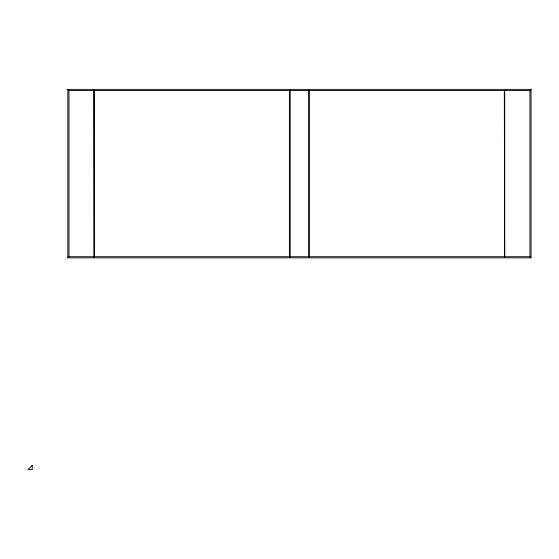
<?xml version="1.0" encoding="UTF-8"?>
<svg xmlns="http://www.w3.org/2000/svg" width="559" height="559" viewBox="0 0 559 559"><rect width="100%" height="100%" fill="white"/><g stroke="black" fill="none" stroke-linecap="round" stroke-linejoin="round"><path stroke-width="0.84" d="M93.898 90.537L94.233 89.943L94.233 257.301L93.898 90.537L68.967 90.537L67.835 89.398L531.05 89.398L531.05 257.846L67.835 257.846L67.835 89.398M289.883 257.301L289.883 89.943L289.883 257.301L289.883 256.714M308.994 257.301L308.994 89.943L308.994 257.301L308.994 256.714M504.316 90.537L504.651 89.943L504.651 257.301L504.316 90.537L94.569 90.537M67.835 257.846L68.967 256.714L68.967 90.537M504.987 90.537L529.918 90.537L531.05 89.398M68.967 256.714L93.898 256.714M94.569 256.714L504.316 256.714M504.987 256.714L529.918 256.714L531.05 257.846M529.918 90.537L529.918 256.714M504.651 89.943L504.651 257.301M94.233 89.943L94.233 257.301M32.226 465.319L27.95 469.602L32.226 469.602L32.226 465.319"/></g></svg>
